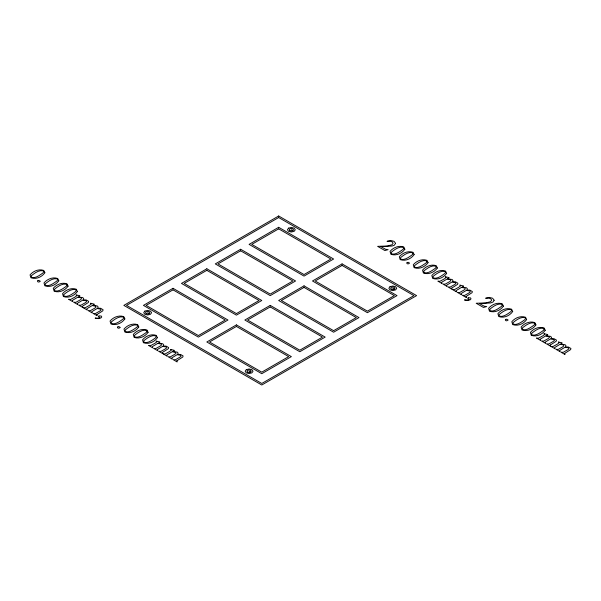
<?xml version="1.0" encoding="UTF-8"?>
<svg xmlns="http://www.w3.org/2000/svg" width="601" height="601" viewBox="0 0 601 601"><rect width="100%" height="100%" fill="white"/><g stroke="black" fill="none" stroke-linecap="round" stroke-linejoin="round"><path stroke-width="0.9" d="M291.357 229.74L292.837 230.589M392.791 288.3L394.271 289.156M147.658 312.7L149.138 313.557M249.092 371.26L250.572 372.117M82.375 306.3L82.705 307.427L78.603 305.053L80.91 305.233L85.395 302.686L86.589 301.717L86.033 300.725L82.638 300.192L77.334 303.385L77.777 304.579L73.577 302.153L75.861 302.341L80.384 299.786L81.541 298.772L81.007 297.788L77.717 297.232L72.308 300.477L72.736 301.664L68.627 299.298L70.602 299.471L74.937 297.104L76.838 295.684L76.026 294.866L79.542 295.722L79.933 295.947L78.168 296.969L82.818 297.615L83.712 298.652L83.148 299.846L86.153 299.929L88.655 301.371L88.355 302.483L82.375 306.3M96.829 314.646L97.152 315.765L93.057 313.399L95.356 313.579L99.849 311.025L101.036 310.056L100.48 309.064L97.092 308.531L91.788 311.724L92.231 312.926L88.031 310.499L90.315 310.687L94.83 308.133L95.995 307.111L95.461 306.134L92.163 305.571L86.762 308.824L87.183 310.011L83.073 307.637L85.057 307.81L89.391 305.451L91.292 304.023L90.481 303.204L93.996 304.068L94.387 304.294L92.622 305.316L97.272 305.954L98.158 306.991L97.595 308.185L100.607 308.275L103.102 309.718L102.809 310.83L96.829 314.646M162.368 352.486L162.698 353.606L158.596 351.239L160.903 351.42L165.395 348.865L166.582 347.896L166.026 346.912L162.631 346.371L157.334 349.564L157.77 350.766L153.571 348.34L155.854 348.527L160.377 345.973L161.534 344.959L161 343.975L157.71 343.419L152.308 346.664L152.729 347.851L148.62 345.477L150.603 345.658L154.93 343.291L156.831 341.871L156.02 341.045L159.543 341.909L159.934 342.134L158.161 343.156L162.818 343.795L163.705 344.839L163.141 346.026L166.146 346.116L168.648 347.558L168.348 348.67L162.368 352.486M176.822 360.833L177.152 361.952L173.05 359.586L175.349 359.759L179.842 357.212L181.029 356.243L180.48 355.251L177.085 354.718L171.781 357.911L172.224 359.105L168.025 356.686L170.308 356.874L174.823 354.312L175.988 353.298L175.454 352.321L172.156 351.758L166.755 355.011L167.176 356.198L163.066 353.824L165.05 353.997L169.384 351.63L171.285 350.21L170.474 349.391L173.989 350.248L174.38 350.473L172.615 351.495L177.265 352.141L178.159 353.178L177.595 354.372L180.601 354.462L183.102 355.905L182.802 357.009L176.822 360.833M451.644 288.157L451.975 289.276L447.873 286.91L450.179 287.083L454.664 284.536L455.858 283.567L455.303 282.575L451.907 282.042L446.611 285.235L447.046 286.429L442.847 284.003L445.131 284.198L449.653 281.636L450.81 280.622L450.277 279.645L446.986 279.082L441.585 282.335L442.005 283.522L437.896 281.148L439.879 281.321L444.207 278.954L446.107 277.534L445.296 276.715L448.819 277.572L449.21 277.797L447.437 278.819L452.095 279.465L452.981 280.502L452.418 281.696L455.423 281.786L457.924 283.229L457.624 284.333L451.644 288.157M466.098 296.496L466.421 297.615L462.327 295.249L464.626 295.429L469.118 292.875L470.305 291.913L469.757 290.922L466.361 290.388L461.057 293.581L461.5 294.775L457.301 292.349L459.585 292.537L464.1 289.983L465.264 288.968L464.731 287.984L461.433 287.428L456.031 290.674L456.452 291.861L452.343 289.487L454.326 289.667L458.661 287.301L460.561 285.881L459.75 285.062L463.266 285.918L463.656 286.144L461.891 287.165L466.541 287.811L467.435 288.848L466.872 290.043L469.877 290.125L472.378 291.568L472.078 292.679L466.098 296.496M550.223 345.064L550.546 346.184L546.444 343.817L548.751 343.997L553.243 341.443L554.43 340.474L553.874 339.49L550.486 338.956L545.182 342.149L545.618 343.344L541.418 340.917L543.71 341.105L548.225 338.551L549.389 337.537L548.848 336.552L545.558 335.997L540.156 339.242L540.577 340.429L536.468 338.055L538.451 338.235L542.786 335.869L544.686 334.449L543.867 333.63L547.391 334.487L547.781 334.712L546.008 335.734L550.666 336.38L551.553 337.416L550.989 338.611L554.002 338.694L556.496 340.136L556.203 341.248L550.223 345.064M564.67 353.411L565 354.53L560.898 352.163L563.205 352.344L567.69 349.79L568.884 348.82L568.328 347.829L564.932 347.295L559.636 350.488L560.072 351.683L555.872 349.264L558.156 349.451L562.679 346.89L563.836 345.875L563.302 344.899L560.012 344.335L554.61 347.588L555.031 348.775L550.922 346.401L552.905 346.574L557.232 344.215L559.133 342.788L558.321 341.969L561.845 342.825L562.236 343.051L560.463 344.072L565.12 344.719L566.007 345.755L565.443 346.95L568.448 347.04L570.95 348.482L570.649 349.594L564.67 353.411M43.76 271.479L43.122 272.816C39.801 275.145 35.805 278.511 31.5 277.452L31.312 275.784C34.58 273.147 38.712 269.894 43.159 270.788L43.76 271.479M57.688 279.525L57.057 280.862C53.737 283.191 49.74 286.557 45.436 285.498L45.248 283.83C48.508 281.193 52.648 277.94 57.095 278.834L57.688 279.525M66.981 284.889L66.343 286.226C63.03 288.555 59.026 291.921 54.729 290.861L54.533 289.194C57.801 286.557 61.941 283.304 66.38 284.198L66.981 284.889M76.274 290.253L75.636 291.59C72.315 293.919 68.319 297.285 64.014 296.225L63.826 294.558C67.087 291.921 71.226 288.668 75.673 289.554L76.274 290.253M123.753 317.666L123.115 319.003C119.802 321.332 115.798 324.698 111.493 323.639L111.305 321.971C114.573 319.334 118.705 316.081 123.152 316.975L123.753 317.666M137.689 325.704L137.051 327.049C133.73 329.378 129.733 332.744 125.429 331.684L125.241 330.009C128.509 327.38 132.641 324.119 137.088 325.013L137.689 325.704M146.975 331.068L146.344 332.413C143.023 334.742 139.026 338.108 134.722 337.048L134.526 335.373C137.794 332.744 141.934 329.483 146.381 330.377L146.975 331.068M156.268 336.432L155.629 337.777C152.308 340.106 148.312 343.471 144.007 342.412L143.819 340.737C147.087 338.108 151.219 334.847 155.667 335.741L156.268 336.432M403.737 247.965L403.106 249.31C399.785 251.639 395.789 255.004 391.484 253.945L391.289 252.27C394.557 249.64 398.696 246.38 403.143 247.274L403.737 247.965M413.03 253.329L412.391 254.674C409.071 257.003 405.074 260.368 400.769 259.309L400.582 257.634C403.849 254.997 407.981 251.744 412.429 252.638L413.03 253.329M426.965 261.375L426.327 262.712C423.006 265.049 419.01 268.414 414.705 267.347L414.517 265.68C417.785 263.043 421.917 259.79 426.364 260.684L426.965 261.375M436.251 266.739L435.62 268.076C432.299 270.405 428.303 273.778 423.998 272.711L423.803 271.043C427.071 268.407 431.21 265.154 435.65 266.048L436.251 266.739M445.544 272.103L444.905 273.44C441.585 275.769 437.588 279.134 433.283 278.075L433.096 276.407C436.364 273.771 440.495 270.518 444.943 271.412L445.544 272.103M502.316 304.88L501.677 306.217C498.357 308.546 494.36 311.911 490.055 310.852L489.868 309.184C493.136 306.548 497.267 303.295 501.715 304.189L502.316 304.88M511.601 310.244L510.97 311.581C507.65 313.91 503.653 317.275 499.348 316.216L499.153 314.548C502.421 311.911 506.56 308.659 511 309.553L511.601 310.244M525.537 318.29L524.898 319.627C521.585 321.956 517.581 325.321 513.284 324.262L513.089 322.594C516.357 319.957 520.496 316.704 524.936 317.591L525.537 318.29M534.822 323.646L534.191 324.991C530.871 327.32 526.874 330.685 522.569 329.626L522.382 327.958C525.642 325.321 529.782 322.068 534.229 322.955L534.822 323.646M544.115 329.01L543.484 330.355C540.164 332.684 536.167 336.049 531.862 334.99L531.667 333.315C534.935 330.685 539.074 327.425 543.514 328.319L544.115 329.01M395.578 243.33L394.316 245.216L392.01 246.042L380.921 246.673L385.579 249.28L388.111 249.67L384.88 250.542L377.623 246.35L387.239 246.004L391.927 244.802L393.137 243.277L392.175 241.857L390.011 241.219L387.059 241.309L390.8 240.498L394.038 241.332L395.578 243.33M494.15 300.237L492.888 302.13L490.581 302.957L479.5 303.588L484.158 306.187L486.682 306.578L483.452 307.449L476.195 303.257L485.811 302.912L490.499 301.717L491.708 300.192L490.747 298.765L488.59 298.134L485.631 298.224L489.372 297.405L492.617 298.239L494.15 300.237M37.886 280.682L37.472 281.26L37.886 281.846L38.892 282.087L40.327 281.268L38.9 280.434L37.886 280.682M117.886 326.861L117.465 327.447L117.886 328.026L118.893 328.266L120.32 327.447L118.893 326.621L117.886 326.861M144.871 311.093L143.714 312.7L144.871 314.308L147.658 314.977L150.445 314.308L151.602 312.7L150.445 311.093L147.658 310.424L144.871 311.093M288.57 228.125L287.413 229.74L288.57 231.347L291.357 232.016L294.144 231.347L295.301 229.74L294.144 228.125L291.357 227.463L288.57 228.125M246.305 369.653L245.148 371.26L246.305 372.875L249.092 373.537L251.879 372.875L253.036 371.26L251.879 369.653L249.092 368.984L246.305 369.653M407.155 262.532L406.742 263.11L407.155 263.696L408.169 263.937L409.597 263.118L408.169 262.291L407.155 262.532M389.996 286.692L388.847 288.3L389.996 289.907L392.791 290.576L395.578 289.907L396.735 288.3L395.578 286.692L392.791 286.023L389.996 286.692M505.734 319.447L505.313 320.025L505.734 320.603L506.741 320.844L508.168 320.025L506.741 319.199L505.734 319.447M98.97 315.968L98.504 316.539L98.947 317.095C102.102 317.794 96.25 318.673 95.536 317.944L95.138 318.177L98.459 318.635L100.848 318.004L101.764 316.937L101.216 316.021L98.97 315.968M468.239 297.818L467.773 298.389L468.224 298.952C471.372 299.644 465.52 300.523 464.813 299.794L464.408 300.027L467.728 300.485L470.117 299.854L471.034 298.787L470.485 297.871L468.239 297.818M44.865 272.749C41.867 277.084 36.007 279.638 30.906 277.767L30.05 274.875C33.273 271.028 38.87 268.707 43.768 270.442L44.865 272.749M58.8 280.787C55.803 285.129 49.943 287.684 44.835 285.813L43.986 282.921C47.209 279.067 52.805 276.753 57.704 278.488L58.8 280.787M68.086 286.151C65.088 290.493 59.229 293.048 54.128 291.177L53.271 288.285C56.502 284.431 62.098 282.117 66.989 283.852L68.086 286.151M77.379 291.515C74.381 295.857 68.522 298.412 63.413 296.541L62.564 293.649C65.787 289.795 71.384 287.481 76.282 289.216L77.379 291.515M124.858 318.928C121.86 323.27 116.001 325.825 110.9 323.954L110.043 321.062C113.273 317.208 118.87 314.894 123.761 316.629L124.858 318.928M138.793 326.974C135.796 331.316 129.936 333.871 124.835 332L123.979 329.108C127.202 325.254 132.798 322.932 137.697 324.675L138.793 326.974M148.086 332.338C145.081 336.68 139.222 339.234 134.121 337.364L133.272 334.472C136.495 330.618 142.091 328.296 146.982 330.039L148.086 332.338M157.372 337.702C154.374 342.044 148.515 344.591 143.414 342.728L142.557 339.835C145.78 335.982 151.384 333.66 156.275 335.403L157.372 337.702M404.849 249.235C401.844 253.569 395.984 256.124 390.883 254.253L390.034 251.368C393.257 247.514 398.854 245.193 403.744 246.936L404.849 249.235M414.134 254.599C411.137 258.933 405.277 261.488 400.176 259.617L399.319 256.732C402.542 252.878 408.147 250.557 413.037 252.3L414.134 254.599M428.07 262.645C425.072 266.979 419.213 269.533 414.104 267.663L413.255 264.771C416.478 260.924 422.075 258.603 426.973 260.346L428.07 262.645M437.355 268.008C434.358 272.343 428.498 274.897 423.397 273.027L422.548 270.134C425.771 266.288 431.368 263.967 436.258 265.71L437.355 268.008M446.648 273.372C443.651 277.707 437.791 280.261 432.69 278.391L431.834 275.498C435.056 271.652 440.653 269.331 445.551 271.066L446.648 273.372M503.42 306.142C500.423 310.484 494.563 313.038 489.454 311.168L488.605 308.275C491.828 304.422 497.425 302.108 502.323 303.843L503.42 306.142M512.706 311.506C509.708 315.848 503.848 318.402 498.747 316.532L497.898 313.639C501.121 309.785 506.718 307.472 511.609 309.207L512.706 311.506M526.641 319.552C523.644 323.894 517.784 326.448 512.683 324.578L511.827 321.685C515.057 317.831 520.654 315.517 525.544 317.253L526.641 319.552M535.934 324.916C532.937 329.258 527.077 331.812 521.968 329.941L521.12 327.049C524.342 323.195 529.939 320.874 534.837 322.617L535.934 324.916M545.22 330.28C542.222 334.622 536.362 337.176 531.261 335.305L530.405 332.413C533.635 328.559 539.232 326.238 544.123 327.981L545.22 330.28M278.676 215.992L123.844 305.383L261.773 385.008L416.606 295.617L278.676 215.992M278.676 217.539L126.526 305.383L261.773 383.461L413.924 295.617L278.676 217.539M173.02 288.3L143.436 305.383L198.375 337.101L227.959 320.017L173.02 288.3M206.827 268.782L181.472 283.417L236.411 315.142L261.773 300.5L206.827 268.782M240.64 249.257L215.278 263.899L270.225 295.617L295.579 280.983L240.64 249.257M278.676 227.298L249.092 244.382L304.038 276.099L333.623 259.016L278.676 227.298M173.02 289.847L146.118 305.383L198.375 335.553L225.277 320.017L173.02 289.847M206.827 270.33L184.154 283.417L236.411 313.594L259.091 300.5L206.827 270.33M240.64 250.805L217.968 263.899L270.225 294.069L292.897 280.983L240.64 250.805M278.676 228.846L251.774 244.382L304.038 274.552L330.933 259.016L278.676 228.846M236.411 324.901L206.827 341.984L261.773 373.702L291.357 356.618L236.411 324.901M270.225 305.383L244.862 320.017L299.809 351.743L325.164 337.101L270.225 305.383M304.038 285.858L278.676 300.5L333.623 332.218L358.977 317.583L304.038 285.858M342.074 263.899L312.49 280.983L367.429 312.7L397.013 295.617L342.074 263.899M236.411 326.448L209.516 341.984L261.773 372.154L288.675 356.618L236.411 326.448M270.225 306.931L247.552 320.017L299.809 350.195L322.482 337.101L270.225 306.931M304.038 287.406L281.358 300.5L333.623 330.67L356.295 317.583L304.038 287.406M342.074 265.447L315.172 280.983L367.429 311.153L394.331 295.617L342.074 265.447M391.311 289.156A2.088 1.21 0 0 0 394.812 288.615A2.088 1.21 0 0 0 392.25 287.135A2.088 1.21 0 0 0 391.311 289.156M146.178 313.557A2.088 1.21 0 0 0 149.679 313.016A2.088 1.21 0 0 0 147.117 311.536A2.088 1.21 0 0 0 146.178 313.557M247.612 372.117A2.088 1.21 0 0 0 251.113 371.576A2.088 1.21 0 0 0 248.551 370.096A2.088 1.21 0 0 0 247.612 372.117M289.877 230.589A2.088 1.21 0 0 0 293.378 230.048A2.088 1.21 0 0 0 290.816 228.568A2.088 1.21 0 0 0 289.877 230.589"/></g></svg>
